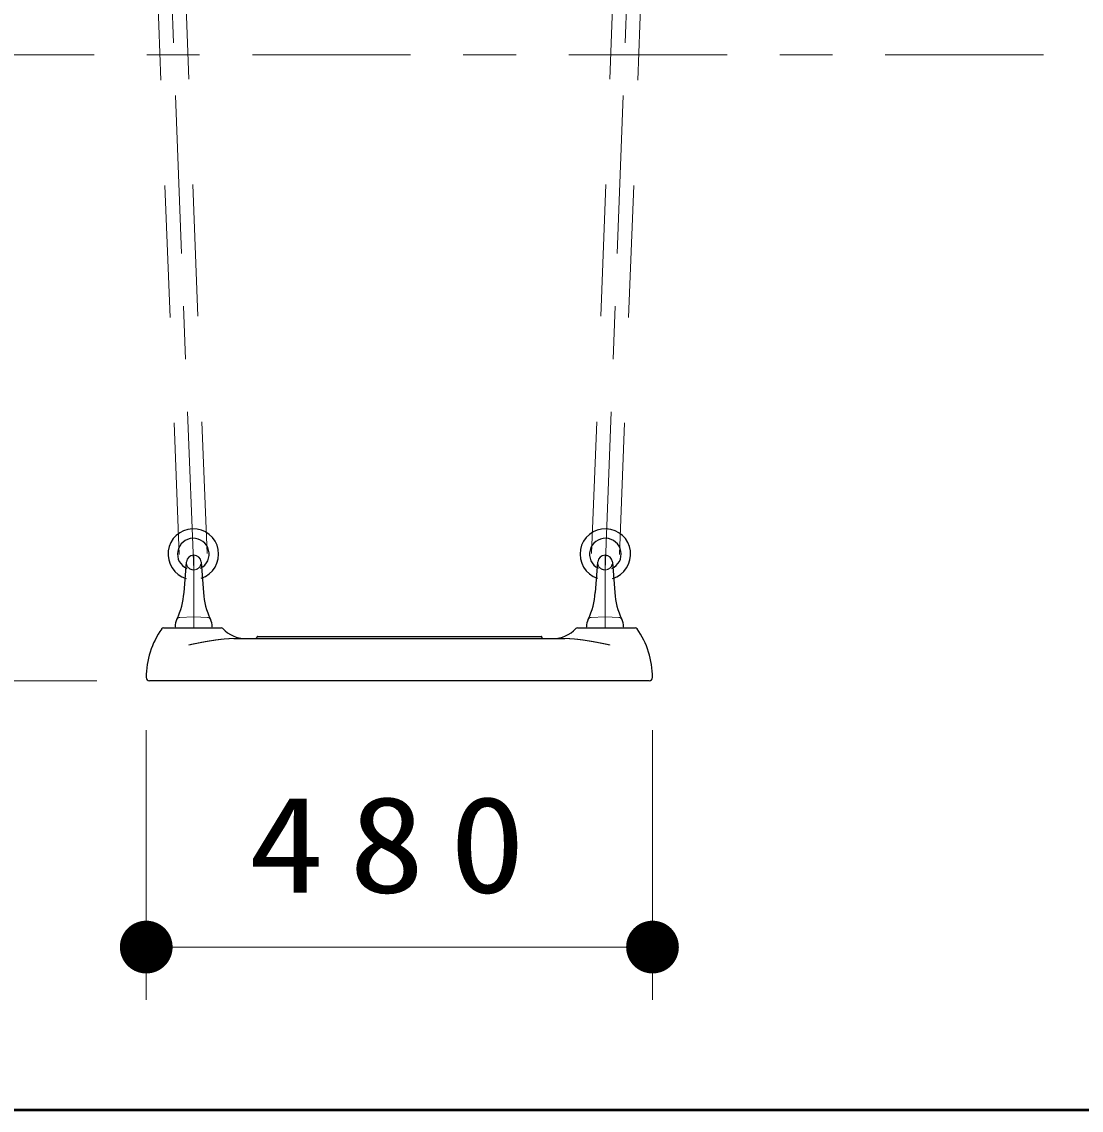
# Model space of a CAD drawing. Units: millimetres on the paper, with parts at other scales. Extents: x 197 to 617, y 140 to 437.
# Drawn here: x 277.82 to 297.91, y 212.88 to 233.51 of the extents above; entities that cross this region are included whole.
import ezdxf

# ---------------------------------------------------------------- set-up
doc = ezdxf.new("R2010")
doc.units = ezdxf.units.MM
doc.linetypes.add('USER1', pattern=[4.5, 2.5, -2])
doc.linetypes.add('USER2', pattern=[6, 3, -1, 1, -1])
doc.layers.add('線', color=2, linetype='Continuous', lineweight=25)
doc.styles.add('ＭＳ ゴシック', font='')
doc.styles.get('ＭＳ ゴシック').set_extended_font_data('MS Gothic')

# ---------------------------------------------------------------- blocks, each defined once
blk = doc.blocks.new('filled_dot')
at = {"color": 0, "linetype": 'Continuous', "lineweight": -2, "const_width": 1.25}
blk.add_lwpolyline([(-0.625, 0, 1), (0.625, 0, 1)], format="xyb", close=True, dxfattribs=at)

msp = doc.modelspace()

# ---------------------------------------------------------------- linework, layer by layer
at = {"layer": '線', "color": 4, "linetype": 'USER1', "lineweight": 13}
for p, q in [((280.804, 223.407), (279.416, 259.666)), ((281.334, 223.427), (279.945, 259.686)), ((288.627, 223.427), (290.016, 259.686)), ((289.157, 223.407), (290.545, 259.666))]:
    msp.add_line(p, q, dxfattribs=at)
at = {"layer": '線', "color": 1, "linetype": 'USER2', "lineweight": 13}
for p, q in [((281.081, 223.117), (279.681, 259.676)), ((288.881, 223.117), (290.281, 259.676)), ((303.194, 232.877), (244.167, 232.877))]:
    msp.add_line(p, q, dxfattribs=at)
at = {"layer": '線', "color": 7}
for p, q in [((280.941, 223.267), (280.897, 222.687)), ((281.22, 223.267), (281.264, 222.687)), ((288.741, 223.267), (288.697, 222.687)), ((289.02, 223.267), (289.064, 222.687))]:
    msp.add_line(p, q, dxfattribs=at)
at = {"layer": '線', "linetype": 'USER2', "lineweight": 13}
for p, q in [((281.081, 222.017), (281.081, 223.397)), ((288.881, 222.017), (288.881, 223.397))]:
    msp.add_line(p, q, dxfattribs=at)
at = {"layer": '線', "color": 7, "lineweight": 13}
for p, q in [((280.813, 222.217), (281.081, 222.231)), ((281.348, 222.217), (281.081, 222.231)), ((288.613, 222.217), (288.881, 222.231)), ((289.148, 222.217), (288.881, 222.231)), ((281.407, 222.017), (280.755, 222.017)), ((288.555, 222.017), (289.207, 222.017)), ((279.241, 221.017), (273.657, 221.017)), ((280.181, 220.077), (280.181, 214.969)), ((289.781, 220.077), (289.781, 214.969)), ((289.781, 215.969), (280.181, 215.969))]:
    msp.add_line(p, q, dxfattribs=at)
at = {"layer": '線', "color": 131}
for p, q in [((280.506, 222.017), (281.603, 222.017)), ((281.316, 222.017), (281.355, 222.017)), ((288.358, 222.017), (289.455, 222.017)), ((288.606, 222.017), (288.646, 222.017)), ((281.841, 221.817), (288.12, 221.817)), ((282.281, 221.85), (282.276, 221.837)), ((282.291, 221.857), (282.391, 221.857)), ((282.391, 221.857), (287.57, 221.857)), ((287.57, 221.857), (287.671, 221.857)), ((287.685, 221.837), (287.68, 221.85)), ((289.721, 221.017), (280.241, 221.017))]:
    msp.add_line(p, q, dxfattribs=at)
at = {"layer": '線', "color": 7, "lineweight": 50}
msp.add_line((306.721, 212.877), (240.641, 212.877), dxfattribs=at)
at = {"layer": '線', "color": 7}
for centre, radius, start, end in [((281.074, 223.417), 0.48, 92.1373, 253.5957), ((281.074, 223.417), 0.48, 288.0426, 92.1373), ((288.887, 223.417), 0.48, 87.8627, 251.9574), ((288.887, 223.417), 0.48, 286.4043, 87.8627), ((281.074, 223.417), 0.3, 92.1373, 246.205), ((281.074, 223.417), 0.3, 296.528, 92.1373), ((288.887, 223.417), 0.3, 87.8627, 243.472), ((288.887, 223.417), 0.3, 293.795, 87.8627), ((281.081, 223.257), 0.14, 4.2913, 175.7087), ((288.881, 223.257), 0.14, 4.2913, 175.7087), ((279.501, 222.791), 1.4, 334.3662, 355.7087), ((282.66, 222.791), 1.4, 184.2913, 205.6338), ((287.301, 222.791), 1.4, 334.3662, 355.7087), ((290.46, 222.791), 1.4, 184.2913, 205.6338), ((281.065, 222.041), 0.335, 154.3662, 180), ((281.096, 222.041), 0.335, 0, 24.9727), ((288.865, 222.041), 0.335, 155.0273, 180), ((288.896, 222.041), 0.335, 0, 25.6338)]:
    msp.add_arc(centre, radius, start, end, dxfattribs=at)
at = {"layer": '線', "color": 7, "linetype": 'USER1', "lineweight": 13}
for centre in [(281.081, 223.257), (288.881, 223.257)]:
    msp.add_arc(centre, 0.14, 175.7087, 4.2913, dxfattribs=at)
at = {"layer": '線', "color": 7, "lineweight": 13}
for centre, radius, start, end in [((280.816, 222.157), 0.06, 90, 155.0273), ((281.345, 222.157), 0.06, 24.9727, 90), ((288.616, 222.157), 0.06, 90, 155.0273), ((289.145, 222.157), 0.06, 24.9727, 90), ((280.755, 222.041), 0.024, 180, 270), ((281.407, 222.041), 0.024, 270, 0), ((288.555, 222.041), 0.024, 180, 270), ((289.207, 222.041), 0.024, 270, 0)]:
    msp.add_arc(centre, radius, start, end, dxfattribs=at)
at = {"layer": '線', "color": 131}
for centre, radius, start, end in [((281.781, 221.077), 1.6, 144.7656, 180), ((280.506, 221.977), 0.04, 90, 144.7656), ((281.603, 221.977), 0.04, 43.4325, 90), ((282.068, 222.417), 0.6, 223.4325, 270), ((287.893, 222.417), 0.6, 270, 316.5675), ((288.358, 221.977), 0.04, 90, 136.5675), ((289.455, 221.977), 0.04, 35.2344, 90), ((288.181, 221.077), 1.6, 0, 35.2344), ((282.248, 221.847), 0.03, 270, 340), ((282.291, 221.847), 0.01, 90, 160), ((287.671, 221.847), 0.01, 20, 90), ((287.713, 221.847), 0.03, 200, 270), ((280.241, 221.077), 0.06, 180, 270), ((289.721, 221.077), 0.06, 270, 0)]:
    msp.add_arc(centre, radius, start, end, dxfattribs=at)
at = {"layer": '線', "color": 131, "lineweight": 13}
for points, knots in [([(281.633, 221.805), (281.629, 221.805), (281.626, 221.804), (281.623, 221.804), (281.619, 221.804), (281.616, 221.803), (281.613, 221.803), (281.61, 221.803), (281.606, 221.802), (281.603, 221.802), (281.6, 221.802), (281.596, 221.801), (281.593, 221.801), (281.59, 221.8), (281.586, 221.8), (281.583, 221.8), (281.58, 221.799), (281.577, 221.799), (281.573, 221.798), (281.57, 221.798), (281.567, 221.798), (281.563, 221.797), (281.56, 221.797), (281.557, 221.796), (281.554, 221.796), (281.55, 221.796), (281.547, 221.795), (281.544, 221.795), (281.54, 221.794), (281.537, 221.794), (281.534, 221.794), (281.531, 221.793), (281.527, 221.793), (281.524, 221.792), (281.521, 221.792), (281.517, 221.791), (281.514, 221.791), (281.511, 221.79), (281.508, 221.79), (281.504, 221.79), (281.501, 221.789), (281.498, 221.789), (281.495, 221.788), (281.491, 221.788), (281.488, 221.787), (281.485, 221.787), (281.481, 221.786), (281.478, 221.786), (281.475, 221.785), (281.472, 221.785), (281.468, 221.784), (281.465, 221.784), (281.462, 221.783), (281.458, 221.783), (281.455, 221.782), (281.452, 221.782), (281.449, 221.781), (281.445, 221.781), (281.442, 221.781), (281.439, 221.78), (281.436, 221.78), (281.432, 221.779), (281.429, 221.778), (281.426, 221.778), (281.422, 221.777), (281.419, 221.777), (281.416, 221.776), (281.413, 221.776), (281.409, 221.775), (281.406, 221.775), (281.403, 221.774), (281.4, 221.774), (281.396, 221.773), (281.393, 221.773), (281.39, 221.772), (281.387, 221.772), (281.383, 221.771), (281.38, 221.771), (281.377, 221.77), (281.373, 221.77), (281.37, 221.769), (281.367, 221.768), (281.364, 221.768), (281.36, 221.767), (281.357, 221.767), (281.354, 221.766), (281.351, 221.766), (281.347, 221.765), (281.344, 221.765), (281.341, 221.764), (281.338, 221.763), (281.334, 221.763), (281.331, 221.762), (281.328, 221.762), (281.324, 221.761), (281.321, 221.761), (281.318, 221.76), (281.315, 221.759), (281.311, 221.759), (281.308, 221.758), (281.305, 221.758), (281.302, 221.757), (281.298, 221.757), (281.295, 221.756), (281.292, 221.755), (281.289, 221.755), (281.285, 221.754), (281.282, 221.754), (281.279, 221.753), (281.276, 221.752), (281.272, 221.752), (281.269, 221.751), (281.266, 221.751), (281.263, 221.75), (281.259, 221.749), (281.256, 221.749), (281.253, 221.748), (281.25, 221.748), (281.246, 221.747), (281.243, 221.746), (281.24, 221.746), (281.237, 221.745), (281.233, 221.745), (281.23, 221.744), (281.227, 221.743), (281.224, 221.743), (281.22, 221.742), (281.217, 221.741), (281.214, 221.741), (281.211, 221.74), (281.207, 221.74), (281.204, 221.739), (281.201, 221.738), (281.197, 221.738), (281.194, 221.737), (281.191, 221.736), (281.188, 221.736), (281.185, 221.735), (281.181, 221.735), (281.178, 221.734), (281.175, 221.733), (281.172, 221.733), (281.168, 221.732), (281.165, 221.731), (281.162, 221.731), (281.159, 221.73), (281.155, 221.729), (281.152, 221.729), (281.149, 221.728), (281.146, 221.727), (281.142, 221.727), (281.139, 221.726), (281.136, 221.725), (281.133, 221.725), (281.129, 221.724), (281.126, 221.723), (281.123, 221.723), (281.12, 221.722), (281.116, 221.721), (281.113, 221.721), (281.11, 221.72), (281.107, 221.719), (281.103, 221.719), (281.1, 221.718), (281.097, 221.717), (281.094, 221.717), (281.09, 221.716), (281.087, 221.715), (281.084, 221.715), (281.081, 221.714), (281.077, 221.713), (281.074, 221.713), (281.071, 221.712), (281.068, 221.711), (281.064, 221.711), (281.061, 221.71), (281.058, 221.709), (281.055, 221.709), (281.052, 221.708), (281.048, 221.707), (281.045, 221.707), (281.042, 221.706), (281.039, 221.705), (281.035, 221.705), (281.032, 221.704), (281.029, 221.703), (281.026, 221.702), (281.022, 221.702), (281.019, 221.701), (281.016, 221.7), (281.013, 221.7), (281.009, 221.699), (281.006, 221.698), (281.003, 221.698), (281, 221.697), (280.996, 221.696), (280.993, 221.695), (280.99, 221.695), (280.987, 221.694)], [0, 0, 0, 0, 1, 1, 1, 2, 2, 2, 3, 3, 3, 4, 4, 4, 5, 5, 5, 6, 6, 6, 7, 7, 7, 8, 8, 8, 9, 9, 9, 10, 10, 10, 11, 11, 11, 12, 12, 12, 13, 13, 13, 14, 14, 14, 15, 15, 15, 16, 16, 16, 17, 17, 17, 18, 18, 18, 19, 19, 19, 20, 20, 20, 21, 21, 21, 22, 22, 22, 23, 23, 23, 24, 24, 24, 25, 25, 25, 26, 26, 26, 27, 27, 27, 28, 28, 28, 29, 29, 29, 30, 30, 30, 31, 31, 31, 32, 32, 32, 33, 33, 33, 34, 34, 34, 35, 35, 35, 36, 36, 36, 37, 37, 37, 38, 38, 38, 39, 39, 39, 40, 40, 40, 41, 41, 41, 42, 42, 42, 43, 43, 43, 44, 44, 44, 45, 45, 45, 46, 46, 46, 47, 47, 47, 48, 48, 48, 49, 49, 49, 50, 50, 50, 51, 51, 51, 52, 52, 52, 53, 53, 53, 54, 54, 54, 55, 55, 55, 56, 56, 56, 57, 57, 57, 58, 58, 58, 59, 59, 59, 60, 60, 60, 61, 61, 61, 62, 62, 62, 63, 63, 63, 64, 64, 64, 65, 65, 65, 66, 66, 66, 66]), ([(281.841, 221.817), (281.839, 221.817), (281.836, 221.817), (281.834, 221.817), (281.832, 221.817), (281.829, 221.817), (281.827, 221.817), (281.825, 221.817), (281.822, 221.817), (281.82, 221.817), (281.818, 221.817), (281.815, 221.817), (281.813, 221.817), (281.811, 221.817), (281.808, 221.817), (281.806, 221.816), (281.804, 221.816), (281.801, 221.816), (281.799, 221.816), (281.797, 221.816), (281.795, 221.816), (281.792, 221.816), (281.79, 221.816), (281.788, 221.816), (281.785, 221.816), (281.783, 221.816), (281.781, 221.816), (281.778, 221.816), (281.776, 221.816), (281.774, 221.815), (281.771, 221.815), (281.769, 221.815), (281.767, 221.815), (281.764, 221.815), (281.762, 221.815), (281.76, 221.815), (281.757, 221.815), (281.755, 221.815), (281.753, 221.814), (281.75, 221.814), (281.748, 221.814), (281.746, 221.814), (281.744, 221.814), (281.741, 221.814), (281.739, 221.814), (281.737, 221.814), (281.734, 221.813), (281.732, 221.813), (281.73, 221.813), (281.727, 221.813), (281.725, 221.813), (281.723, 221.813), (281.72, 221.813), (281.718, 221.812), (281.716, 221.812), (281.713, 221.812), (281.711, 221.812), (281.709, 221.812), (281.706, 221.812), (281.704, 221.811), (281.702, 221.811), (281.7, 221.811), (281.697, 221.811), (281.695, 221.811), (281.693, 221.81), (281.69, 221.81), (281.688, 221.81), (281.686, 221.81), (281.683, 221.81), (281.681, 221.81), (281.679, 221.809), (281.676, 221.809), (281.674, 221.809), (281.672, 221.809), (281.669, 221.809), (281.667, 221.808), (281.665, 221.808), (281.663, 221.808), (281.66, 221.808), (281.658, 221.807), (281.656, 221.807), (281.653, 221.807), (281.651, 221.807), (281.649, 221.807), (281.646, 221.806), (281.644, 221.806), (281.642, 221.806), (281.639, 221.806), (281.637, 221.805), (281.635, 221.805), (281.633, 221.805)], [0, 0, 0, 0, 1, 1, 1, 2, 2, 2, 3, 3, 3, 4, 4, 4, 5, 5, 5, 6, 6, 6, 7, 7, 7, 8, 8, 8, 9, 9, 9, 10, 10, 10, 11, 11, 11, 12, 12, 12, 13, 13, 13, 14, 14, 14, 15, 15, 15, 16, 16, 16, 17, 17, 17, 18, 18, 18, 19, 19, 19, 20, 20, 20, 21, 21, 21, 22, 22, 22, 23, 23, 23, 24, 24, 24, 25, 25, 25, 26, 26, 26, 27, 27, 27, 28, 28, 28, 29, 29, 29, 30, 30, 30, 30]), ([(288.329, 221.805), (288.326, 221.805), (288.324, 221.805), (288.322, 221.806), (288.319, 221.806), (288.317, 221.806), (288.315, 221.806), (288.313, 221.807), (288.31, 221.807), (288.308, 221.807), (288.306, 221.807), (288.303, 221.807), (288.301, 221.808), (288.299, 221.808), (288.296, 221.808), (288.294, 221.808), (288.292, 221.809), (288.289, 221.809), (288.287, 221.809), (288.285, 221.809), (288.283, 221.809), (288.28, 221.81), (288.278, 221.81), (288.276, 221.81), (288.273, 221.81), (288.271, 221.81), (288.269, 221.81), (288.266, 221.811), (288.264, 221.811), (288.262, 221.811), (288.259, 221.811), (288.257, 221.811), (288.255, 221.812), (288.252, 221.812), (288.25, 221.812), (288.248, 221.812), (288.246, 221.812), (288.243, 221.812), (288.241, 221.813), (288.239, 221.813), (288.236, 221.813), (288.234, 221.813), (288.232, 221.813), (288.229, 221.813), (288.227, 221.813), (288.225, 221.814), (288.222, 221.814), (288.22, 221.814), (288.218, 221.814), (288.215, 221.814), (288.213, 221.814), (288.211, 221.814), (288.208, 221.814), (288.206, 221.815), (288.204, 221.815), (288.202, 221.815), (288.199, 221.815), (288.197, 221.815), (288.195, 221.815), (288.192, 221.815), (288.19, 221.815), (288.188, 221.815), (288.185, 221.816), (288.183, 221.816), (288.181, 221.816), (288.178, 221.816), (288.176, 221.816), (288.174, 221.816), (288.171, 221.816), (288.169, 221.816), (288.167, 221.816), (288.164, 221.816), (288.162, 221.816), (288.16, 221.816), (288.157, 221.816), (288.155, 221.816), (288.153, 221.817), (288.151, 221.817), (288.148, 221.817), (288.146, 221.817), (288.144, 221.817), (288.141, 221.817), (288.139, 221.817), (288.137, 221.817), (288.134, 221.817), (288.132, 221.817), (288.13, 221.817), (288.127, 221.817), (288.125, 221.817), (288.123, 221.817), (288.12, 221.817)], [0, 0, 0, 0, 1, 1, 1, 2, 2, 2, 3, 3, 3, 4, 4, 4, 5, 5, 5, 6, 6, 6, 7, 7, 7, 8, 8, 8, 9, 9, 9, 10, 10, 10, 11, 11, 11, 12, 12, 12, 13, 13, 13, 14, 14, 14, 15, 15, 15, 16, 16, 16, 17, 17, 17, 18, 18, 18, 19, 19, 19, 20, 20, 20, 21, 21, 21, 22, 22, 22, 23, 23, 23, 24, 24, 24, 25, 25, 25, 26, 26, 26, 27, 27, 27, 28, 28, 28, 29, 29, 29, 30, 30, 30, 30]), ([(288.974, 221.694), (288.971, 221.695), (288.968, 221.695), (288.965, 221.696), (288.962, 221.697), (288.958, 221.698), (288.955, 221.698), (288.952, 221.699), (288.949, 221.7), (288.945, 221.7), (288.942, 221.701), (288.939, 221.702), (288.936, 221.702), (288.932, 221.703), (288.929, 221.704), (288.926, 221.705), (288.923, 221.705), (288.919, 221.706), (288.916, 221.707), (288.913, 221.707), (288.91, 221.708), (288.907, 221.709), (288.903, 221.709), (288.9, 221.71), (288.897, 221.711), (288.894, 221.711), (288.89, 221.712), (288.887, 221.713), (288.884, 221.713), (288.881, 221.714), (288.877, 221.715), (288.874, 221.715), (288.871, 221.716), (288.868, 221.717), (288.864, 221.717), (288.861, 221.718), (288.858, 221.719), (288.855, 221.719), (288.851, 221.72), (288.848, 221.721), (288.845, 221.721), (288.842, 221.722), (288.838, 221.723), (288.835, 221.723), (288.832, 221.724), (288.829, 221.725), (288.825, 221.725), (288.822, 221.726), (288.819, 221.727), (288.816, 221.727), (288.812, 221.728), (288.809, 221.729), (288.806, 221.729), (288.803, 221.73), (288.799, 221.731), (288.796, 221.731), (288.793, 221.732), (288.79, 221.733), (288.787, 221.733), (288.783, 221.734), (288.78, 221.735), (288.777, 221.735), (288.774, 221.736), (288.77, 221.736), (288.767, 221.737), (288.764, 221.738), (288.76, 221.738), (288.757, 221.739), (288.754, 221.74), (288.751, 221.74), (288.748, 221.741), (288.744, 221.741), (288.741, 221.742), (288.738, 221.743), (288.734, 221.743), (288.731, 221.744), (288.728, 221.745), (288.725, 221.745), (288.721, 221.746), (288.718, 221.746), (288.715, 221.747), (288.712, 221.748), (288.708, 221.748), (288.705, 221.749), (288.702, 221.749), (288.699, 221.75), (288.695, 221.751), (288.692, 221.751), (288.689, 221.752), (288.686, 221.752), (288.682, 221.753), (288.679, 221.754), (288.676, 221.754), (288.673, 221.755), (288.669, 221.755), (288.666, 221.756), (288.663, 221.757), (288.66, 221.757), (288.656, 221.758), (288.653, 221.758), (288.65, 221.759), (288.647, 221.759), (288.643, 221.76), (288.64, 221.761), (288.637, 221.761), (288.634, 221.762), (288.63, 221.762), (288.627, 221.763), (288.624, 221.763), (288.62, 221.764), (288.617, 221.765), (288.614, 221.765), (288.611, 221.766), (288.607, 221.766), (288.604, 221.767), (288.601, 221.767), (288.598, 221.768), (288.594, 221.768), (288.591, 221.769), (288.588, 221.77), (288.585, 221.77), (288.581, 221.771), (288.578, 221.771), (288.575, 221.772), (288.571, 221.772), (288.568, 221.773), (288.565, 221.773), (288.562, 221.774), (288.558, 221.774), (288.555, 221.775), (288.552, 221.775), (288.549, 221.776), (288.545, 221.776), (288.542, 221.777), (288.539, 221.777), (288.536, 221.778), (288.532, 221.778), (288.529, 221.779), (288.526, 221.78), (288.522, 221.78), (288.519, 221.781), (288.516, 221.781), (288.513, 221.781), (288.509, 221.782), (288.506, 221.782), (288.503, 221.783), (288.5, 221.783), (288.496, 221.784), (288.493, 221.784), (288.49, 221.785), (288.486, 221.785), (288.483, 221.786), (288.48, 221.786), (288.477, 221.787), (288.473, 221.787), (288.47, 221.788), (288.467, 221.788), (288.463, 221.789), (288.46, 221.789), (288.457, 221.79), (288.454, 221.79), (288.45, 221.79), (288.447, 221.791), (288.444, 221.791), (288.441, 221.792), (288.437, 221.792), (288.434, 221.793), (288.431, 221.793), (288.427, 221.794), (288.424, 221.794), (288.421, 221.794), (288.418, 221.795), (288.414, 221.795), (288.411, 221.796), (288.408, 221.796), (288.404, 221.796), (288.401, 221.797), (288.398, 221.797), (288.395, 221.798), (288.391, 221.798), (288.388, 221.798), (288.385, 221.799), (288.381, 221.799), (288.378, 221.8), (288.375, 221.8), (288.372, 221.8), (288.368, 221.801), (288.365, 221.801), (288.362, 221.802), (288.358, 221.802), (288.355, 221.802), (288.352, 221.803), (288.348, 221.803), (288.345, 221.803), (288.342, 221.804), (288.339, 221.804), (288.335, 221.804), (288.332, 221.805), (288.329, 221.805)], [0, 0, 0, 0, 1, 1, 1, 2, 2, 2, 3, 3, 3, 4, 4, 4, 5, 5, 5, 6, 6, 6, 7, 7, 7, 8, 8, 8, 9, 9, 9, 10, 10, 10, 11, 11, 11, 12, 12, 12, 13, 13, 13, 14, 14, 14, 15, 15, 15, 16, 16, 16, 17, 17, 17, 18, 18, 18, 19, 19, 19, 20, 20, 20, 21, 21, 21, 22, 22, 22, 23, 23, 23, 24, 24, 24, 25, 25, 25, 26, 26, 26, 27, 27, 27, 28, 28, 28, 29, 29, 29, 30, 30, 30, 31, 31, 31, 32, 32, 32, 33, 33, 33, 34, 34, 34, 35, 35, 35, 36, 36, 36, 37, 37, 37, 38, 38, 38, 39, 39, 39, 40, 40, 40, 41, 41, 41, 42, 42, 42, 43, 43, 43, 44, 44, 44, 45, 45, 45, 46, 46, 46, 47, 47, 47, 48, 48, 48, 49, 49, 49, 50, 50, 50, 51, 51, 51, 52, 52, 52, 53, 53, 53, 54, 54, 54, 55, 55, 55, 56, 56, 56, 57, 57, 57, 58, 58, 58, 59, 59, 59, 60, 60, 60, 61, 61, 61, 62, 62, 62, 63, 63, 63, 64, 64, 64, 65, 65, 65, 66, 66, 66, 66])]:
    msp.add_open_spline(points, degree=3, knots=knots, dxfattribs=at)

# ---------------------------------------------------------------- block references
at = {"layer": '線', "color": 7, "lineweight": 13, "xscale": 0.4, "yscale": 0.4}
msp.add_blockref('filled_dot', (280.181, 215.969), dxfattribs=at)
at = {"layer": '線', "color": 7, "lineweight": 13, "xscale": 0.4, "yscale": 0.4, "rotation": 180}
msp.add_blockref('filled_dot', (289.781, 215.969), dxfattribs=at)

# ---------------------------------------------------------------- texts
at = {"layer": '線', "color": 7, "insert": (284.981, 216.969), "char_height": 1.833, "attachment_point": 8, "style": 'ＭＳ ゴシック'}
msp.add_mtext('\\T1.33;\\W1.15;480', dxfattribs=at)

doc.saveas('drawing.dxf')
